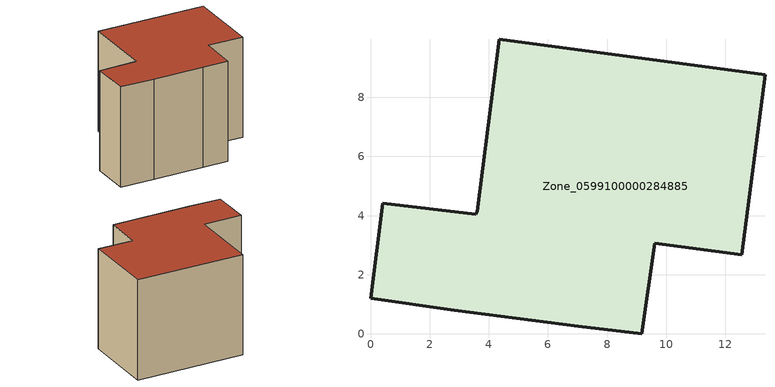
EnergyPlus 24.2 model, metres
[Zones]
Zone_0599100000284885
 floor ground (C_G): 3.55,4.05 3.6,4.15 4.35,9.97 13.34,8.76 12.55,2.68 9.61,3.07 9.17,0 7.03,0.25 2.83,0.8 0,1.21 0.42,4.41 z0
 wall outside (C_F): 2.83,0.8 7.03,0.25 9.17,0 9.61,3.07 12.55,2.68 13.34,8.76 4.35,9.97 3.6,4.15 3.55,4.05 0.42,4.41 0,1.21 2.83,0.8 z0:8.42
 roof outside (C_R): 3.6,4.15 3.55,4.05 0.42,4.41 0,1.21 2.83,0.8 7.03,0.25 9.17,0 9.61,3.07 12.55,2.68 13.34,8.76 4.35,9.97 z8.42
[BUILDING]
Pand.0599100000284885: North Axis=0; Terrain=City; Loads Convergence Tolerance Value=0.04; Temperature Convergence Tolerance Value=0.4; Solar Distribution=FullExterior; Maximum Number of Warmup Days=25; Minimum Number of Warmup Days=1
[Site:Location]
Rotterdam.The.Hague.AP_ZH_NLD Design_Conditions: Latitude=51.96; Longitude=4.45; Time Zone=1; Elevation=-4.5
[SITE:GROUNDTEMPERATURE:BUILDINGSURFACE]
18, 18, 18, 18, 18, 18, 18, 18, 18, 18, 18, 18
[MATERIAL] Thermal Absorptance=0.9; Solar Absorptance=0.7; Visible Absorptance=0.7
Name | Roughness | Thickness | Conductivity | Density | Specific Heat
G.TC.1946-1964 | MediumSmooth | 0.15 | 1 | 540 | 1210
F.TC.1946-1964 | Rough | 0.3 | 0.857143 | 1920 | 840
R.TC.1946-1964 | MediumRough | 0.2 | 0.235294 | 1500 | 1000
[CONSTRUCTION]
C_G: G.TC.1946-1964
C_F: F.TC.1946-1964
C_R: R.TC.1946-1964
[ZONE]
Zone_0599100000284885: Type=1; Multiplier=1; Ceiling Height=Autocalculate; Volume=Autocalculate; Floor Area=autocalculate; Part of Total Floor Area=Yes
[ZONEINFILTRATION:DESIGNFLOWRATE]
Infil_Zone_0599100000284885: Zone or ZoneList or Space or SpaceList=Zone_0599100000284885; Schedule=AlwaysOn; Design Flow Rate Calculation Method=Flow/Area; Flow Rate per Floor Area=0.003; Constant Term Coefficient=1; Temperature Term Coefficient=0; Velocity Term Coefficient=0; Velocity Squared Term Coefficient=0
[HVACTEMPLATE:ZONE:IDEALLOADSAIRSYSTEM]
Zone_0599100000284885: Maximum Heating Supply Air Temperature=50; Minimum Cooling Supply Air Temperature=13; Maximum Heating Supply Air Humidity Ratio=0.0156; Minimum Cooling Supply Air Humidity Ratio=0.0077; Heating Limit=NoLimit; Cooling Limit=NoLimit; Dehumidification Control Type=ConstantSensibleHeatRatio; Cooling Sensible Heat Ratio=0.7; Dehumidification Setpoint=60; Humidification Control Type=None; Humidification Setpoint=30; Outdoor Air Method=None; Outdoor Air Flow Rate per Person=0.00944; Outdoor Air Flow Rate per Zone Floor Area=0; Outdoor Air Flow Rate per Zone=0; Demand Controlled Ventilation Type=None; Outdoor Air Economizer Type=NoEconomizer; Heat Recovery Type=None; Sensible Heat Recovery Effectiveness=0.7; Latent Heat Recovery Effectiveness=0.65
[ZONECONTROL:THERMOSTAT]
ThermostatControl_Zone_0599100000284885: Zone or ZoneList=Zone_0599100000284885; Control Type Schedule=DualSetpointControlType; Control 1=Thermostat_Zone_0599100000284885; Temperature Difference Between Cutout And Setpoint=0
[THERMOSTATSETPOINT:DUALSETPOINT]
Thermostat_Zone_0599100000284885: Heating Setpoint Temperature Schedule=HeatingSetpoint_Zone_0599100000284885; Cooling Setpoint Temperature Schedule=CoolingSetpoint_Zone_0599100000284885
[SCHEDULE:COMPACT]
HeatingSetpoint_Zone_0599100000284885: Through: 12/31, For: AllDays, Until: 24:00, 21
CoolingSetpoint_Zone_0599100000284885: Through: 12/31, For: AllDays, Until: 24:00, 24
DualSetpointControlType: Through: 12/31, For: AllDays, Until: 24:00, 4
AlwaysOn: Through: 12/31, For: AllDays, Until: 24:00, 1
